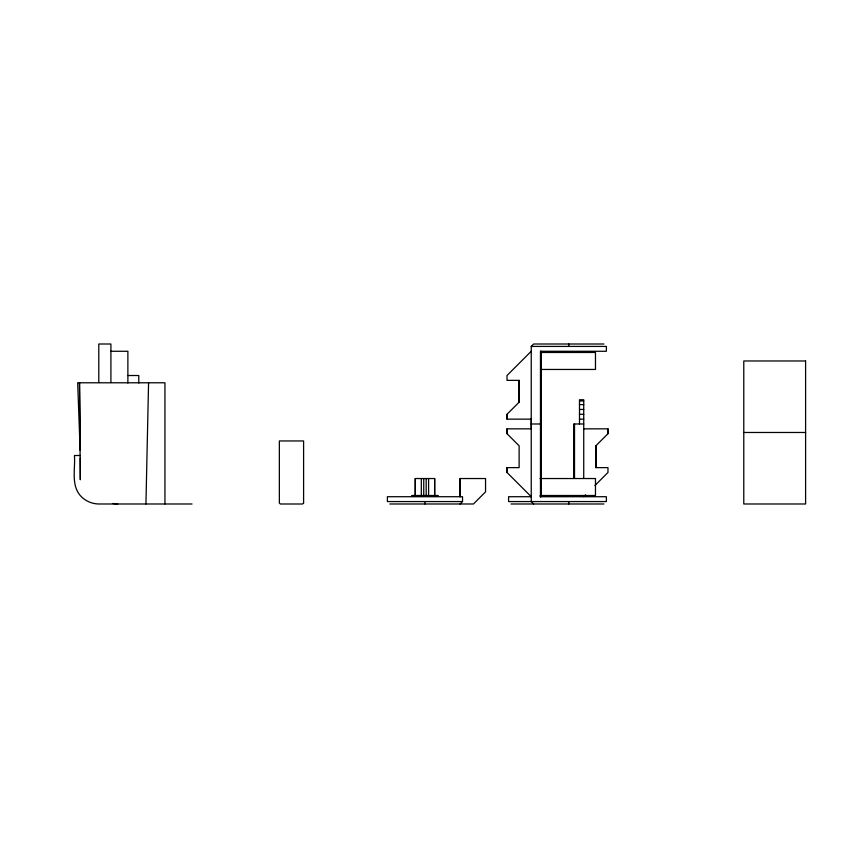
<?xml version="1.0" encoding="UTF-8"?>
<svg xmlns="http://www.w3.org/2000/svg" width="848" height="848" viewBox="0 0 848 848"><rect width="100%" height="100%" fill="white"/><g stroke="black" fill="none" stroke-linecap="round" stroke-linejoin="round"><path stroke-width="1.27" d="M415.266 478.537L415.266 495.508L415.266 478.537L434.653 478.537L434.653 495.508L434.653 478.537M460.104 478.537L460.104 496.716L460.104 478.537L485.554 478.537L485.554 491.872L473.438 503.988L389.826 503.988M462.531 501.56L462.531 496.716L387.388 496.716L387.388 501.56L462.531 501.56L460.082 503.988M540.059 496.716L606.384 496.716L606.384 501.56L508.588 501.56L508.588 496.716L531.261 496.716L506.998 472.474L506.998 467.63L519.124 467.63L519.124 445.815L506.998 433.688L506.998 428.844L531.24 428.844L531.24 418.552M506.998 433.688L506.998 428.844M531.24 419.145L506.998 419.145L506.998 414.301L519.124 402.175L519.124 380.36L506.998 380.36L506.998 375.516L531.24 351.273L531.24 346.419L533.668 344.002L603.946 344.002M519.124 402.175L519.124 380.36M531.24 351.273L531.24 501.56L533.668 503.988M540.462 496.716L540.462 351.273L606.384 351.273L606.384 346.419L531.24 346.419M568.817 503.988L568.817 501.56M574.043 423.989L574.043 478.208L574.043 423.989L583.731 423.989M583.731 478.442L583.731 428.844L607.974 428.844L607.974 433.688L595.858 445.815L595.858 467.63L607.974 467.63L607.974 472.474L594.925 485.533M595.858 467.63L595.858 445.815M607.974 433.688L607.974 428.844M148.57 382.787L145.941 503.988M583.731 496.716L585.597 494.85M110.908 351.273L127.878 351.273L127.878 383.031M542.148 352.482L595.476 352.482L595.476 369.452L542.148 369.452M127.878 375.516L138.786 375.516L138.786 383.031M579.491 400.966L583.731 400.966M579.491 404.602L583.731 404.602M579.491 409.446L583.731 409.446M579.491 414.301L583.731 414.301M579.491 419.145L583.731 419.145M531.24 423.989L540.939 423.989M743.781 432.48L805.6 432.48M80.316 455.503L74.433 455.503C75.493 469.103 70.501 486.031 81.546 496.886C86.114 501.338 92.326 503.903 98.707 503.988L192.04 503.988M540.059 478.537L595.476 478.537L595.476 495.508L540.102 495.508M411.63 495.508L438.289 495.508M511.037 503.988L603.946 503.988M112.975 503.521L117.713 503.988M80.125 450.214L77.687 382.787L164.947 382.787L164.947 503.988M80.136 439.635L79.511 382.787L80.316 479.745L80.316 458.058M583.731 429.427L583.731 399.758L579.491 399.758L579.491 423.989M574.52 423.989L574.52 478.208M568.817 344.002L568.817 346.419M506.998 414.301L506.998 419.145M506.998 467.63L506.998 472.474M428.59 478.537L428.59 495.508M426.173 478.537L426.173 495.508M424.954 501.56L424.954 503.988M423.746 478.537L423.746 495.508M421.318 478.537L421.318 495.508M110.908 382.49L110.908 344.002L98.792 344.002L98.792 382.49M540.939 351.273L540.939 496.716L540.939 351.273M303.595 503.034L302.619 503.998L280.317 503.998L279.352 503.034L279.352 440.96L303.595 440.96L303.595 503.034M805.6 360.972L743.781 360.972L743.781 503.988L805.6 503.988L805.6 360.972"/></g></svg>
